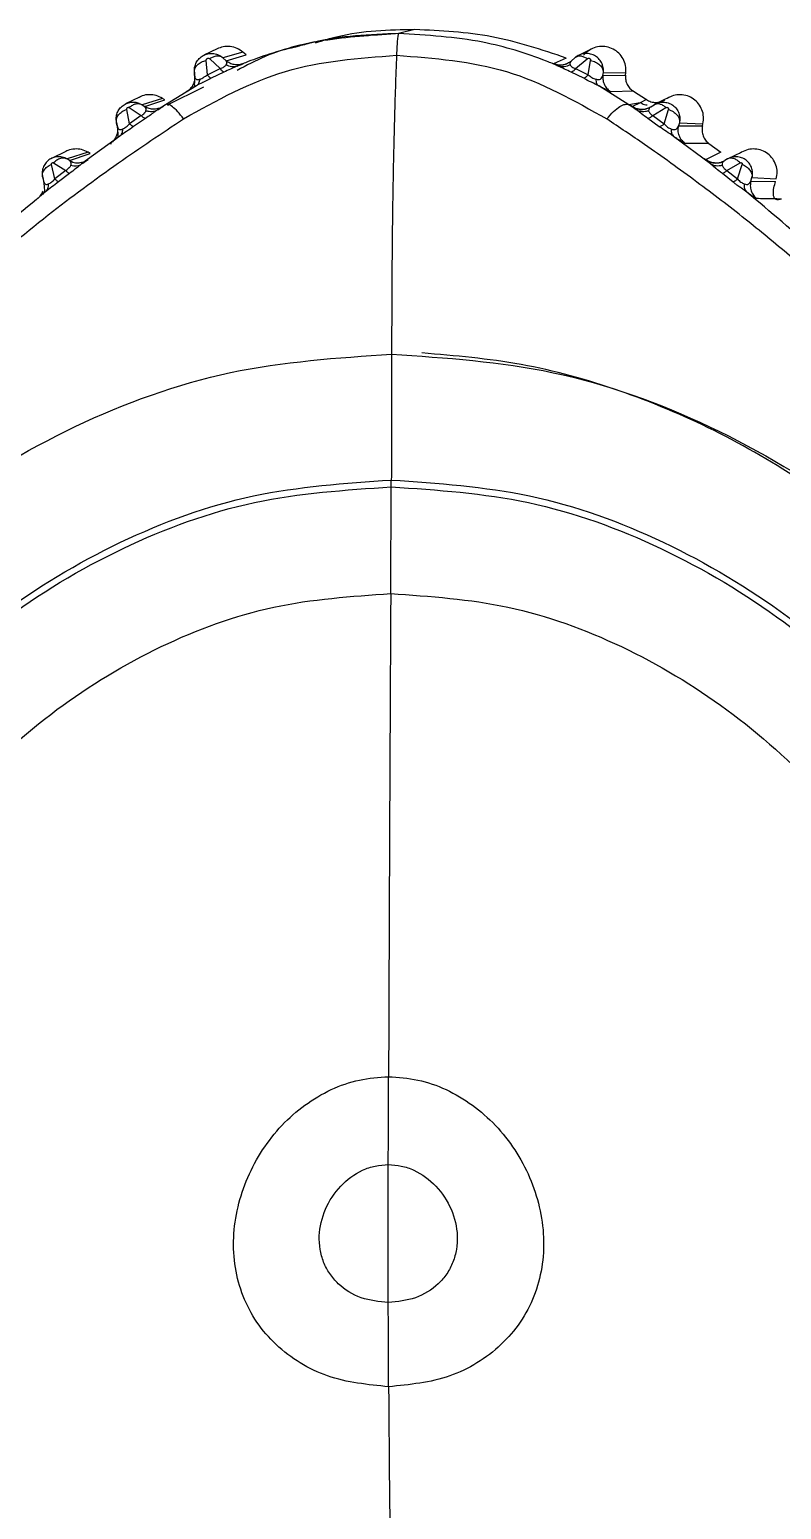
# Model space of a CAD drawing. Extents: x 527 to 611, y 788 to 934.
# Drawn here: x 605.984 to 606.857, y 869.499 to 871.219 of the extents above; entities that cross this region are included whole.
import ezdxf

# ---------------------------------------------------------------- set-up
doc = ezdxf.new("R2010")
doc.units = 0
doc.header["$MEASUREMENT"] = 0
doc.layers.add('1', color=4, linetype='Continuous')
doc.layers.add('GEOMETRY', color=3, linetype='Continuous', lineweight=25)

# ---------------------------------------------------------------- blocks, each defined once
blk = doc.blocks.new('2026_FLAIR')
at = {"layer": 'GEOMETRY'}
for p, q in [((79.3648, 67.8559), (79.3459, 67.8514)), ((79.135, 67.8336), (79.1198, 67.8261)), ((79.2487, 67.8418), (79.2303, 67.8373)), ((79.5703, 67.8336), (79.5549, 67.826)), ((79.1238, 67.8034), (79.1225, 67.82)), ((79.1265, 67.8221), (79.1388, 67.8107)), ((79.1652, 67.8296), (79.1418, 67.8232)), ((79.1418, 67.8232), (79.1455, 67.8198)), ((79.1455, 67.8198), (79.1688, 67.8265)), ((79.1688, 67.8265), (79.1652, 67.8296)), ((79.5407, 67.8229), (79.5265, 67.8164)), ((79.5265, 67.8164), (79.5275, 67.8156)), ((79.54, 67.8159), (79.546, 67.8188)), ((79.5508, 67.8232), (79.5468, 67.8198)), ((79.5515, 67.8106), (79.5651, 67.8221)), ((79.5643, 67.8296), (79.5607, 67.8264)), ((79.5662, 67.8034), (79.569, 67.82)), ((79.1087, 67.8064), (79.109, 67.8025)), ((79.109, 67.8026), (79.1087, 67.8059)), ((79.1238, 67.8034), (79.1388, 67.8107)), ((79.1428, 67.8064), (79.1281, 67.7993)), ((79.561, 67.7993), (79.5465, 67.8063)), ((79.5515, 67.8106), (79.5662, 67.8034)), ((79.5832, 67.8026), (79.5838, 67.8059)), ((79.5832, 67.8026), (79.6095, 67.8031)), ((79.5838, 67.8059), (79.6098, 67.8058)), ((79.6095, 67.8031), (79.6098, 67.8058)), ((79.111, 67.7906), (79.075, 67.7686)), ((79.1194, 67.7892), (79.077, 67.7681)), ((79.6135, 67.7686), (79.5785, 67.7904)), ((79.5927, 67.7835), (79.5911, 67.7841)), ((79.6188, 67.7842), (79.5927, 67.7835)), ((79.6188, 67.7842), (79.6338, 67.7746)), ((79.0448, 67.7775), (79.0287, 67.7696)), ((79.0331, 67.7653), (79.047, 67.7559)), ((79.0716, 67.776), (79.0479, 67.7686)), ((79.0479, 67.7686), (79.0512, 67.7664)), ((79.0512, 67.7664), (79.0639, 67.7707)), ((79.0639, 67.7707), (79.0744, 67.7743)), ((79.075, 67.7686), (79.0662, 67.7628)), ((79.0744, 67.7743), (79.0716, 67.776)), ((79.0779, 67.768), (79.0791, 67.7684)), ((79.6265, 67.771), (79.6135, 67.7686)), ((79.6217, 67.7629), (79.6135, 67.7686)), ((79.6265, 67.771), (79.6176, 67.7667)), ((79.6176, 67.7667), (79.6184, 67.7656)), ((79.6338, 67.7746), (79.6265, 67.771)), ((79.6479, 67.7707), (79.6391, 67.7663)), ((79.6391, 67.7663), (79.6427, 67.7686)), ((79.6412, 67.7559), (79.6564, 67.7653)), ((79.6605, 67.7774), (79.6443, 67.7695)), ((79.0182, 67.748), (79.019, 67.7439)), ((79.019, 67.744), (79.0183, 67.7476)), ((79.0334, 67.7465), (79.0301, 67.7632)), ((79.047, 67.7559), (79.0334, 67.7465)), ((79.0519, 67.7527), (79.0382, 67.7432)), ((79.6272, 67.7587), (79.6217, 67.7629)), ((79.6488, 67.7431), (79.6354, 67.7526)), ((79.6412, 67.7559), (79.6546, 67.7464)), ((79.6546, 67.7464), (79.6593, 67.7632)), ((79.6722, 67.7476), (79.6712, 67.744)), ((79.6722, 67.7476), (79.6995, 67.7466)), ((79.0221, 67.7321), (78.9778, 67.6998)), ((79.7083, 67.6999), (79.6654, 67.7318)), ((79.6712, 67.744), (79.6989, 67.7439)), ((79.6989, 67.7439), (79.6995, 67.7466)), ((78.9593, 67.7144), (78.9426, 67.7062)), ((78.9852, 67.7135), (78.9608, 67.7056)), ((78.9876, 67.7121), (78.9852, 67.7135)), ((79.0114, 67.7237), (79.0123, 67.7237)), ((79.6788, 67.7237), (79.6756, 67.7253)), ((79.7064, 67.7236), (79.6788, 67.7237)), ((79.7204, 67.7133), (79.7032, 67.7049)), ((79.7064, 67.7236), (79.7204, 67.7133)), ((79.7281, 67.7056), (79.7443, 67.7135)), ((79.7443, 67.7135), (79.742, 67.7121)), ((78.9467, 67.6825), (78.9428, 67.6993)), ((78.9451, 67.7011), (78.9594, 67.6922)), ((78.9638, 67.7037), (78.9608, 67.7056)), ((78.9638, 67.7037), (78.9876, 67.7121)), ((79.7032, 67.7049), (79.7041, 67.7036)), ((79.7041, 67.7036), (79.7083, 67.6999)), ((79.7146, 67.6946), (79.7083, 67.6999)), ((79.7281, 67.7056), (79.7248, 67.7036)), ((79.7272, 67.6922), (79.7427, 67.7011)), ((79.7397, 67.6824), (79.7451, 67.6992)), ((78.9324, 67.6843), (78.9334, 67.6798)), ((78.9325, 67.6839), (78.9334, 67.6799)), ((78.9594, 67.6922), (78.9467, 67.6825)), ((78.9636, 67.6886), (78.9509, 67.6789)), ((79.7345, 67.6788), (79.722, 67.6886)), ((79.7272, 67.6922), (79.7397, 67.6824)), ((79.7551, 67.6799), (79.7564, 67.6839)), ((79.7551, 67.6799), (79.7839, 67.6794)), ((79.7564, 67.6839), (79.7847, 67.6825)), ((79.7618, 67.6595), (79.7599, 67.6603)), ((79.7906, 67.6589), (79.7869, 67.659)), ((79.3368, 67.2004), (79.3375, 67.3245)), ((79.3375, 67.3245), (79.3375, 67.3324)), ((79.3338, 66.4552), (79.334, 66.5368)), ((79.334, 66.3765), (79.3338, 66.4552))]:
    blk.add_line(p, q, dxfattribs=at)
for points, knots in [([(79.3476, 67.8513), (79.3196, 67.8496), (79.2663, 67.8464), (79.2019, 67.8317), (79.1691, 67.8142), (79.1583, 67.8084)], [0, 0, 0, 0, 0.427101, 0.812416, 1, 1, 1, 1]), ([(79.3459, 67.8514), (79.3124, 67.8501), (79.2733, 67.8486), (79.2359, 67.8382), (79.2305, 67.8367)], [0, 0, 0, 0, 0.855446, 1, 1, 1, 1]), ([(79.3648, 67.8559), (79.3346, 67.8553), (79.2952, 67.8544), (79.2578, 67.8428), (79.2491, 67.8402)], [0, 0, 0, 0, 0.767836, 1, 1, 1, 1]), ([(79.3459, 67.8514), (79.3457, 67.851), (79.3453, 67.8503), (79.3446, 67.845), (79.344, 67.8371), (79.3437, 67.8298), (79.3435, 67.8261)], [0, 0, 0, 0, 0.25065, 0.504361, 0.755823, 1, 1, 1, 1]), ([(79.5315, 67.8136), (79.5269, 67.8155), (79.4988, 67.8271), (79.4378, 67.8459), (79.3789, 67.8494), (79.3459, 67.8514)], [0, 0, 0, 0, 0.078427, 0.485068, 1, 1, 1, 1]), ([(79.5407, 67.8229), (79.5121, 67.8325), (79.455, 67.8517), (79.3949, 67.8545), (79.3648, 67.8559)], [0, 0, 0, 0, 0.500134, 1, 1, 1, 1]), ([(79.1652, 67.8296), (79.163, 67.8312), (79.1585, 67.8345), (79.1504, 67.8366), (79.1423, 67.8365), (79.1374, 67.8345), (79.135, 67.8335)], [0, 0, 0, 0, 0.255504, 0.511009, 0.766513, 1, 1, 1, 1]), ([(79.2305, 67.8367), (79.2187, 67.8338), (79.1986, 67.8289), (79.1749, 67.8202), (79.1627, 67.8153), (79.1585, 67.8136)], [0, 0, 0, 0, 0.477902, 0.817462, 1, 1, 1, 1]), ([(79.0962, 67.7523), (79.1347, 67.7737), (79.2112, 67.8161), (79.2996, 67.8228), (79.3435, 67.8261)], [0, 0, 0, 0, 0.502771, 1, 1, 1, 1]), ([(79.1087, 67.8059), (79.1087, 67.8086), (79.1088, 67.8131), (79.1115, 67.819), (79.1152, 67.8234), (79.1201, 67.8266), (79.1257, 67.8283), (79.1315, 67.8283), (79.1372, 67.8267), (79.1403, 67.8244), (79.1418, 67.8232)], [0, 0, 0, 0, 0.166896, 0.279035, 0.399211, 0.518036, 0.638726, 0.759218, 0.879611, 1, 1, 1, 1]), ([(79.1087, 67.8059), (79.1087, 67.8074), (79.1087, 67.8105), (79.1117, 67.8148), (79.1164, 67.8184), (79.1205, 67.8195), (79.1225, 67.82)], [0, 0, 0, 0, 0.241629, 0.499998, 0.758369, 1, 1, 1, 1]), ([(79.1225, 67.82), (79.1225, 67.8203), (79.1225, 67.8207), (79.1227, 67.8214), (79.1232, 67.822), (79.1237, 67.8223), (79.1241, 67.8225), (79.1245, 67.8226), (79.1249, 67.8227), (79.1253, 67.8227), (79.1259, 67.8225), (79.1263, 67.8222), (79.1265, 67.8221)], [0, 0, 0, 0, 0.144988, 0.282396, 0.408827, 0.524229, 0.57945, 0.634159, 0.689453, 0.746382, 0.867343, 1, 1, 1, 1]), ([(79.1418, 67.8232), (79.1408, 67.8238), (79.1388, 67.8251), (79.1348, 67.8253), (79.1305, 67.8243), (79.1278, 67.8228), (79.1265, 67.8221)], [0, 0, 0, 0, 0.253258, 0.511382, 0.763459, 1, 1, 1, 1]), ([(79.1657, 67.8164), (79.164, 67.8158), (79.1606, 67.8148), (79.1551, 67.815), (79.1498, 67.8166), (79.1469, 67.8187), (79.1455, 67.8198)], [0, 0, 0, 0, 0.245213, 0.5, 0.754787, 1, 1, 1, 1]), ([(79.1457, 67.8148), (79.1461, 67.8157), (79.1471, 67.8176), (79.146, 67.8191), (79.1455, 67.8198)], [0, 0, 0, 0, 0.4715176, 1, 1, 1, 1]), ([(79.1585, 67.8136), (79.1604, 67.8143), (79.1644, 67.8159), (79.1653, 67.8162), (79.1657, 67.8164)], [0, 0, 0, 0, 0.4649529, 1, 1, 1, 1]), ([(79.3435, 67.8261), (79.3426, 67.8017), (79.3409, 67.7527), (79.3391, 67.6662), (79.338, 67.574), (79.3379, 67.5105), (79.3378, 67.4787)], [0, 0, 0, 0, 0.249996, 0.500004, 0.749994, 1, 1, 1, 1]), ([(79.3435, 67.8261), (79.3872, 67.8227), (79.4751, 67.8159), (79.5501, 67.7734), (79.5878, 67.7521)], [0, 0, 0, 0, 0.497256, 1, 1, 1, 1]), ([(79.5246, 67.817), (79.5264, 67.8162), (79.53, 67.8146), (79.5352, 67.8151), (79.5377, 67.8153)], [0, 0, 0, 0, 0.50927, 1, 1, 1, 1]), ([(79.5253, 67.8166), (79.5264, 67.8161), (79.5285, 67.8152), (79.5327, 67.8146), (79.5371, 67.8149), (79.54, 67.816), (79.5414, 67.8165)], [0, 0, 0, 0, 0.255231, 0.507445, 0.756072, 1, 1, 1, 1]), ([(79.5265, 67.8164), (79.5282, 67.8158), (79.5316, 67.8147), (79.5371, 67.815), (79.5424, 67.8166), (79.5453, 67.8187), (79.5468, 67.8198)], [0, 0, 0, 0, 0.245212, 0.499999, 0.754786, 1, 1, 1, 1]), ([(79.5275, 67.8156), (79.5275, 67.8156), (79.5278, 67.8153), (79.5297, 67.8145), (79.5315, 67.8136)], [0, 0, 0, 0, 0.052376, 1, 1, 1, 1]), ([(79.5468, 67.8198), (79.546, 67.819), (79.5444, 67.8177), (79.5449, 67.8158), (79.5451, 67.8149)], [0, 0, 0, 0, 0.527659, 1, 1, 1, 1]), ([(79.5838, 67.8059), (79.5839, 67.808), (79.584, 67.812), (79.5818, 67.8178), (79.5783, 67.8226), (79.5734, 67.8262), (79.5676, 67.8282), (79.5615, 67.8283), (79.5556, 67.8267), (79.5524, 67.8244), (79.5508, 67.8232)], [0, 0, 0, 0, 0.127875, 0.254687, 0.378056, 0.498035, 0.626437, 0.752825, 0.877308, 1, 1, 1, 1]), ([(79.5651, 67.8221), (79.5638, 67.8228), (79.5612, 67.8243), (79.5572, 67.8253), (79.5535, 67.825), (79.5517, 67.8238), (79.5508, 67.8232)], [0, 0, 0, 0, 0.236544, 0.488622, 0.746745, 1, 1, 1, 1]), ([(79.5651, 67.8221), (79.5653, 67.8222), (79.5657, 67.8225), (79.5663, 67.8226), (79.5668, 67.8227), (79.5672, 67.8226), (79.5675, 67.8225), (79.568, 67.8223), (79.5685, 67.8219), (79.5689, 67.8214), (79.5691, 67.8207), (79.569, 67.8203), (79.569, 67.82)], [0, 0, 0, 0, 0.132673, 0.253631, 0.310559, 0.365854, 0.420561, 0.475786, 0.591188, 0.717618, 0.855031, 1, 1, 1, 1]), ([(79.569, 67.82), (79.571, 67.8195), (79.5751, 67.8183), (79.5801, 67.8148), (79.5834, 67.8105), (79.5837, 67.8074), (79.5838, 67.8059)], [0, 0, 0, 0, 0.24163, 0.5, 0.75837, 1, 1, 1, 1]), ([(79.109, 67.8026), (79.109, 67.8008), (79.1091, 67.797), (79.1073, 67.7916), (79.1041, 67.7868), (79.101, 67.7846), (79.0995, 67.7835)], [0, 0, 0, 0, 0.244829, 0.5, 0.755171, 1, 1, 1, 1]), ([(79.109, 67.8022), (79.1088, 67.7983), (79.1086, 67.7928), (79.1087, 67.791), (79.1087, 67.7904)], [0, 0, 0, 0, 0.699835, 1, 1, 1, 1]), ([(79.109, 67.8026), (79.1092, 67.8011), (79.1095, 67.7989), (79.1118, 67.7978), (79.1136, 67.7979), (79.1148, 67.7982), (79.1153, 67.7984)], [0, 0, 0, 0, 0.550242, 0.790407, 0.899376, 1, 1, 1, 1]), ([(79.1281, 67.7993), (79.1259, 67.7982), (79.1228, 67.7966), (79.1192, 67.7948), (79.1174, 67.794), (79.115, 67.7927), (79.1128, 67.7916), (79.111, 67.7906)], [0, 0, 0, 0, 0.365188, 0.518891, 0.578296, 0.663382, 1, 1, 1, 1]), ([(79.111, 67.7906), (79.1121, 67.7915), (79.1144, 67.7932), (79.115, 67.7967), (79.1153, 67.7984)], [0, 0, 0, 0, 0.500002, 1, 1, 1, 1]), ([(79.1153, 67.7984), (79.116, 67.7987), (79.1172, 67.7991), (79.119, 67.8001), (79.1204, 67.801), (79.122, 67.8019), (79.1231, 67.8028), (79.1238, 67.8034)], [0, 0, 0, 0, 0.249668, 0.489212, 0.570056, 0.735204, 1, 1, 1, 1]), ([(79.1281, 67.7993), (79.1276, 67.7995), (79.1265, 67.7999), (79.1247, 67.8022), (79.1238, 67.8034)], [0, 0, 0, 0, 0.4999634, 1, 1, 1, 1]), ([(79.1388, 67.8107), (79.1396, 67.811), (79.1412, 67.8115), (79.1432, 67.8126), (79.1447, 67.8138), (79.1453, 67.8145), (79.1457, 67.8148)], [0, 0, 0, 0, 0.238232, 0.475752, 0.728082, 1, 1, 1, 1]), ([(79.1428, 67.8064), (79.1423, 67.8066), (79.1413, 67.8071), (79.1396, 67.8095), (79.1388, 67.8107)], [0, 0, 0, 0, 0.5027443, 1, 1, 1, 1]), ([(79.1585, 67.8136), (79.156, 67.8125), (79.1515, 67.8104), (79.1456, 67.8077), (79.1428, 67.8064)], [0, 0, 0, 0, 0.532766, 1, 1, 1, 1]), ([(79.1585, 67.8136), (79.1575, 67.8132), (79.1554, 67.8125), (79.1521, 67.8125), (79.1488, 67.8132), (79.1467, 67.8143), (79.1457, 67.8148)], [0, 0, 0, 0, 0.25295, 0.507443, 0.758099, 1, 1, 1, 1]), ([(79.5451, 67.8149), (79.544, 67.8144), (79.5418, 67.8133), (79.5383, 67.8126), (79.5348, 67.8126), (79.5326, 67.8133), (79.5315, 67.8136)], [0, 0, 0, 0, 0.2419223, 0.492613, 0.7471141, 1, 1, 1, 1]), ([(79.5465, 67.8063), (79.5438, 67.8077), (79.5379, 67.8105), (79.5337, 67.8125), (79.5315, 67.8136)], [0, 0, 0, 0, 0.465571, 1, 1, 1, 1]), ([(79.5451, 67.8149), (79.5454, 67.8145), (79.5459, 67.8138), (79.5472, 67.8126), (79.5491, 67.8115), (79.5507, 67.8109), (79.5515, 67.8106)], [0, 0, 0, 0, 0.272861, 0.525645, 0.762722, 1, 1, 1, 1]), ([(79.5515, 67.8106), (79.5505, 67.8094), (79.5485, 67.807), (79.5472, 67.8066), (79.5465, 67.8063)], [0, 0, 0, 0, 0.497129, 1, 1, 1, 1]), ([(79.5662, 67.8034), (79.5651, 67.8022), (79.563, 67.7999), (79.5617, 67.7995), (79.561, 67.7993)], [0, 0, 0, 0, 0.50004, 1, 1, 1, 1]), ([(79.5785, 67.7904), (79.5757, 67.7918), (79.5701, 67.7947), (79.564, 67.7977), (79.561, 67.7993)], [0, 0, 0, 0, 0.489952, 1, 1, 1, 1]), ([(79.5662, 67.8034), (79.5669, 67.8028), (79.5682, 67.8017), (79.5705, 67.8002), (79.5729, 67.799), (79.5743, 67.7986), (79.575, 67.7983)], [0, 0, 0, 0, 0.265284, 0.509896, 0.749421, 1, 1, 1, 1]), ([(79.575, 67.7983), (79.5756, 67.7982), (79.5768, 67.7979), (79.5787, 67.7978), (79.5817, 67.7987), (79.5826, 67.8009), (79.5832, 67.8026)], [0, 0, 0, 0, 0.100074, 0.208181, 0.406668, 1, 1, 1, 1]), ([(79.5832, 67.8026), (79.5832, 67.8007), (79.5831, 67.797), (79.585, 67.7915), (79.5882, 67.7868), (79.5912, 67.7846), (79.5927, 67.7835)], [0, 0, 0, 0, 0.24483, 0.500002, 0.755173, 1, 1, 1, 1]), ([(79.6095, 67.8031), (79.6095, 67.8012), (79.6093, 67.7974), (79.6114, 67.7921), (79.6144, 67.7874), (79.6173, 67.7853), (79.6188, 67.7842)], [0, 0, 0, 0, 0.253838, 0.511379, 0.759816, 1, 1, 1, 1]), ([(79.111, 67.7906), (79.1094, 67.7897), (79.1058, 67.7876), (79.1025, 67.7856), (79.0998, 67.7839), (79.0996, 67.7837), (79.0995, 67.7835)], [0, 0, 0, 0, 0.196927, 0.428845, 0.640915, 1, 1, 1, 1]), ([(79.1087, 67.7904), (79.1087, 67.7903), (79.1087, 67.7896), (79.1094, 67.7898), (79.1107, 67.7905), (79.1113, 67.7908)], [0, 0, 0, 0, 0.147545, 0.564519, 1, 1, 1, 1]), ([(79.575, 67.7983), (79.5752, 67.7966), (79.5756, 67.793), (79.5776, 67.7913), (79.5785, 67.7904)], [0, 0, 0, 0, 0.5, 1, 1, 1, 1]), ([(79.5911, 67.7841), (79.5901, 67.7845), (79.5884, 67.7853), (79.5843, 67.7874), (79.5805, 67.7894), (79.5785, 67.7904)], [0, 0, 0, 0, 0.382168, 0.689401, 1, 1, 1, 1]), ([(79.0183, 67.7476), (79.018, 67.7502), (79.0175, 67.7545), (79.0195, 67.7605), (79.0225, 67.7651), (79.0269, 67.7688), (79.0322, 67.7712), (79.0378, 67.7719), (79.0432, 67.7711), (79.0463, 67.7694), (79.0479, 67.7686)], [0, 0, 0, 0, 0.166512, 0.279986, 0.401109, 0.523295, 0.648233, 0.769287, 0.886519, 1, 1, 1, 1]), ([(79.0301, 67.7632), (79.0301, 67.7634), (79.03, 67.7638), (79.0302, 67.7643), (79.0305, 67.7648), (79.0308, 67.7652), (79.0312, 67.7654), (79.0315, 67.7655), (79.0317, 67.7656), (79.0321, 67.7656), (79.0326, 67.7656), (79.0329, 67.7654), (79.0331, 67.7653)], [0, 0, 0, 0, 0.146361, 0.284808, 0.41183, 0.527282, 0.582294, 0.636648, 0.691473, 0.747865, 0.867827, 1, 1, 1, 1]), ([(79.0479, 67.7686), (79.0468, 67.769), (79.0447, 67.7699), (79.0407, 67.7696), (79.0367, 67.7681), (79.0343, 67.7662), (79.0331, 67.7653)], [0, 0, 0, 0, 0.253348, 0.511302, 0.763261, 1, 1, 1, 1]), ([(79.0716, 67.776), (79.0692, 67.7773), (79.0644, 67.7798), (79.0562, 67.7806), (79.0495, 67.7797), (79.046, 67.7778), (79.045, 67.7772)], [0, 0, 0, 0, 0.2896347, 0.5792693, 0.868904, 1, 1, 1, 1]), ([(79.0525, 67.7615), (79.0527, 67.7624), (79.0532, 67.7645), (79.0518, 67.7657), (79.0512, 67.7664)], [0, 0, 0, 0, 0.475408, 1, 1, 1, 1]), ([(79.0652, 67.7639), (79.0641, 67.7636), (79.0611, 67.763), (79.0562, 67.7638), (79.0528, 67.7655), (79.0512, 67.7664)], [0, 0, 0, 0, 0.222564, 0.619514, 1, 1, 1, 1]), ([(79.0726, 67.7667), (79.071, 67.7657), (79.0687, 67.7643), (79.066, 67.764), (79.0652, 67.7639)], [0, 0, 0, 0, 0.685717, 1, 1, 1, 1]), ([(79.0662, 67.7628), (79.0679, 67.7638), (79.0715, 67.7662), (79.0722, 67.7665), (79.0726, 67.7667)], [0, 0, 0, 0, 0.474463, 1, 1, 1, 1]), ([(79.0962, 67.7523), (79.0939, 67.7552), (79.0892, 67.7611), (79.083, 67.7668), (79.078, 67.7697), (79.076, 67.769), (79.075, 67.7686)], [0, 0, 0, 0, 0.246206, 0.5, 0.753794, 1, 1, 1, 1]), ([(79.5878, 67.7521), (79.5905, 67.7551), (79.5958, 67.7612), (79.6031, 67.7668), (79.6093, 67.7697), (79.6121, 67.769), (79.6135, 67.7686)], [0, 0, 0, 0, 0.25273, 0.508761, 0.760212, 1, 1, 1, 1]), ([(79.6158, 67.7677), (79.6175, 67.7664), (79.6208, 67.764), (79.6267, 67.7636), (79.6295, 67.7633)], [0, 0, 0, 0, 0.513782, 1, 1, 1, 1]), ([(79.6159, 67.7676), (79.6172, 67.7666), (79.6197, 67.7647), (79.625, 67.7632), (79.6308, 67.763), (79.6346, 67.7643), (79.6364, 67.7649)], [0, 0, 0, 0, 0.2522238, 0.5055263, 0.7561883, 1, 1, 1, 1]), ([(79.6176, 67.7667), (79.6192, 67.7658), (79.6225, 67.7639), (79.6283, 67.7631), (79.6341, 67.7637), (79.6374, 67.7655), (79.6391, 67.7663)], [0, 0, 0, 0, 0.244702, 0.499995, 0.755291, 1, 1, 1, 1]), ([(79.6184, 67.7656), (79.6184, 67.7656), (79.6186, 67.7653), (79.6202, 67.7641), (79.6217, 67.7629)], [0, 0, 0, 0, 0.031101, 1, 1, 1, 1]), ([(79.6347, 67.7681), (79.6336, 67.7682), (79.6306, 67.7685), (79.6281, 67.7701), (79.6265, 67.771)], [0, 0, 0, 0, 0.3718877, 1, 1, 1, 1]), ([(79.6338, 67.7746), (79.6355, 67.7736), (79.6389, 67.7718), (79.6447, 67.7711), (79.6503, 67.7717), (79.6536, 67.7734), (79.6552, 67.7743)], [0, 0, 0, 0, 0.254418, 0.510944, 0.758803, 1, 1, 1, 1]), ([(79.6391, 67.7663), (79.6382, 67.7657), (79.6364, 67.7645), (79.6364, 67.7625), (79.6363, 67.7615)], [0, 0, 0, 0, 0.523827, 1, 1, 1, 1]), ([(79.6427, 67.7686), (79.6443, 67.7694), (79.6476, 67.7711), (79.6533, 67.7719), (79.6592, 67.7709), (79.6647, 67.7682), (79.669, 67.764), (79.6718, 67.7588), (79.673, 67.7531), (79.6725, 67.7494), (79.6722, 67.7476)], [0, 0, 0, 0, 0.117746, 0.240559, 0.36852, 0.501697, 0.630803, 0.756969, 0.88024, 1, 1, 1, 1]), ([(79.6564, 67.7653), (79.6553, 67.7662), (79.6529, 67.7681), (79.6492, 67.7695), (79.6456, 67.7699), (79.6436, 67.769), (79.6427, 67.7686)], [0, 0, 0, 0, 0.236741, 0.488701, 0.746654, 1, 1, 1, 1]), ([(79.6564, 67.7653), (79.6566, 67.7654), (79.6569, 67.7655), (79.6574, 67.7656), (79.6578, 67.7656), (79.6581, 67.7655), (79.6584, 67.7654), (79.6587, 67.7652), (79.6591, 67.7648), (79.6593, 67.7643), (79.6594, 67.7637), (79.6594, 67.7634), (79.6593, 67.7632)], [0, 0, 0, 0, 0.13219, 0.252148, 0.308539, 0.363365, 0.417718, 0.472733, 0.588185, 0.715206, 0.853659, 1, 1, 1, 1]), ([(78.0975, 66.0202), (78.1002, 66.0623), (78.106, 66.1522), (78.1273, 66.2973), (78.1595, 66.445), (78.2038, 66.5917), (78.2567, 66.7316), (78.3189, 66.8708), (78.3975, 67.0201), (78.4967, 67.1742), (78.6178, 67.3329), (78.7373, 67.4634), (78.8462, 67.5648), (78.9353, 67.6388), (79.0176, 67.6999), (79.0708, 67.7354), (79.0962, 67.7523)], [0, 0, 0, 0, 0.0618389, 0.131845, 0.211627, 0.279904, 0.3529711, 0.4274329, 0.4999257, 0.5964014, 0.6918895, 0.7884778, 0.8520734, 0.9066684, 0.9556063, 1, 1, 1, 1]), ([(79.0183, 67.7476), (79.0181, 67.7491), (79.0178, 67.7521), (79.0202, 67.7568), (79.0244, 67.7608), (79.0282, 67.7624), (79.0301, 67.7632)], [0, 0, 0, 0, 0.241786, 0.499998, 0.758211, 1, 1, 1, 1]), ([(79.047, 67.7559), (79.0477, 67.7564), (79.0491, 67.7572), (79.0502, 67.7583), (79.0507, 67.7588), (79.0512, 67.7593), (79.0519, 67.7603), (79.0523, 67.761), (79.0525, 67.7615)], [0, 0, 0, 0, 0.230071, 0.465781, 0.473254, 0.536381, 0.722499, 1, 1, 1, 1]), ([(79.0519, 67.7527), (79.0513, 67.7528), (79.0502, 67.753), (79.048, 67.755), (79.047, 67.7559)], [0, 0, 0, 0, 0.503787, 1, 1, 1, 1]), ([(79.0662, 67.7628), (79.0653, 67.7622), (79.064, 67.7613), (79.0624, 67.7601), (79.0612, 67.7592), (79.06, 67.7584), (79.0589, 67.7576), (79.0583, 67.7571), (79.0581, 67.757), (79.056, 67.7555), (79.0539, 67.7541), (79.0519, 67.7527)], [0, 0, 0, 0, 0.231824, 0.347975, 0.412634, 0.510386, 0.592483, 0.62052, 0.629028, 0.633847, 1, 1, 1, 1]), ([(79.0662, 67.7628), (79.0652, 67.7622), (79.0632, 67.761), (79.0597, 67.7603), (79.0561, 67.7604), (79.0537, 67.7611), (79.0525, 67.7615)], [0, 0, 0, 0, 0.253309, 0.508277, 0.758963, 1, 1, 1, 1]), ([(80.5872, 66.0202), (80.5862, 66.0359), (80.5838, 66.0732), (80.5777, 66.1358), (80.5682, 66.2134), (80.5555, 66.2924), (80.5395, 66.3725), (80.5215, 66.4501), (80.4974, 66.5355), (80.4681, 66.6239), (80.4337, 66.7146), (80.3949, 66.8055), (80.3489, 66.9014), (80.314, 66.966), (80.2945, 66.9997), (80.2945, 66.9997), (80.2945, 66.9997), (80.2945, 66.9997), (80.2945, 66.9997), (80.2945, 66.9997), (80.2945, 66.9997), (80.2945, 66.9998), (80.2944, 67), (80.2942, 67.0003), (80.2936, 67.0013), (80.2916, 67.0046), (80.2846, 67.0166), (80.2696, 67.042), (80.2436, 67.084), (80.2153, 67.1272), (80.1889, 67.1655), (80.1691, 67.1933), (80.1509, 67.218), (80.1346, 67.2397), (80.1085, 67.2734), (80.073, 67.3173), (80.027, 67.3707), (79.9807, 67.4216), (79.9313, 67.4726), (79.8711, 67.531), (79.8098, 67.5857), (79.7476, 67.6369), (79.6913, 67.68), (79.6375, 67.7187), (79.6024, 67.7423), (79.5878, 67.7521)], [0, 0, 0, 0, 0.023144, 0.05484, 0.091564, 0.136206, 0.170367, 0.209427, 0.251228, 0.298444, 0.343948, 0.391377, 0.441313, 0.497426, 0.497427, 0.497428, 0.497429, 0.497432, 0.497437, 0.497446, 0.497463, 0.497497, 0.497564, 0.497711, 0.498058, 0.499248, 0.503302, 0.518104, 0.541837, 0.574517, 0.592617, 0.609041, 0.623786, 0.63685, 0.648231, 0.685287, 0.718359, 0.749985, 0.784568, 0.820855, 0.870939, 0.90326, 0.937451, 0.973984, 1, 1, 1, 1]), ([(79.6363, 67.7615), (79.6351, 67.7612), (79.6326, 67.7604), (79.6287, 67.7604), (79.625, 67.7611), (79.6228, 67.7623), (79.6217, 67.7629)], [0, 0, 0, 0, 0.241064, 0.491801, 0.746781, 1, 1, 1, 1]), ([(79.6354, 67.7526), (79.6327, 67.7545), (79.6297, 67.7568), (79.6275, 67.7584), (79.6272, 67.7587)], [0, 0, 0, 0, 0.861108, 1, 1, 1, 1]), ([(79.6412, 67.7559), (79.64, 67.7549), (79.6376, 67.753), (79.6361, 67.7527), (79.6354, 67.7526)], [0, 0, 0, 0, 0.496032, 1, 1, 1, 1]), ([(79.6363, 67.7615), (79.6365, 67.7611), (79.6367, 67.7603), (79.6377, 67.7588), (79.6389, 67.7575), (79.6402, 67.7565), (79.641, 67.7561), (79.6412, 67.7559)], [0, 0, 0, 0, 0.278809, 0.535506, 0.770802, 0.91136, 1, 1, 1, 1]), ([(79.6593, 67.7632), (79.6612, 67.7624), (79.6651, 67.7608), (79.6696, 67.7568), (79.6723, 67.7521), (79.6722, 67.749), (79.6722, 67.7476)], [0, 0, 0, 0, 0.241788, 0.5, 0.758212, 1, 1, 1, 1]), ([(79.0221, 67.7321), (79.0206, 67.731), (79.018, 67.7291), (79.0147, 67.7267), (79.0126, 67.7252), (79.01, 67.7232), (79.0108, 67.7235), (79.0114, 67.7237)], [0, 0, 0, 0, 0.170286, 0.3065636, 0.4256614, 0.5211379, 1, 1, 1, 1]), ([(79.019, 67.744), (79.0193, 67.7422), (79.0198, 67.7384), (79.0185, 67.7326), (79.0157, 67.7275), (79.0128, 67.725), (79.0114, 67.7237)], [0, 0, 0, 0, 0.244606, 0.5, 0.755394, 1, 1, 1, 1]), ([(79.019, 67.744), (79.0194, 67.7425), (79.0199, 67.7404), (79.0223, 67.7396), (79.024, 67.7398), (79.0251, 67.7402), (79.0256, 67.7405)], [0, 0, 0, 0, 0.552703, 0.791975, 0.900446, 1, 1, 1, 1]), ([(79.0191, 67.7437), (79.0193, 67.7398), (79.0198, 67.7343), (79.02, 67.7324), (79.02, 67.7319)], [0, 0, 0, 0, 0.699193, 1, 1, 1, 1]), ([(79.02, 67.7319), (79.02, 67.7317), (79.0201, 67.731), (79.0205, 67.7312), (79.0208, 67.7314)], [0, 0, 0, 0, 0.2578826, 1, 1, 1, 1]), ([(79.0382, 67.7432), (79.0354, 67.7413), (79.0298, 67.7374), (79.0247, 67.7339), (79.0221, 67.7321)], [0, 0, 0, 0, 0.491811, 1, 1, 1, 1]), ([(79.0221, 67.7321), (79.0231, 67.7331), (79.0252, 67.7351), (79.0255, 67.7387), (79.0256, 67.7405)], [0, 0, 0, 0, 0.499992, 1, 1, 1, 1]), ([(79.0256, 67.7405), (79.0262, 67.7408), (79.0274, 67.7414), (79.0295, 67.7427), (79.0316, 67.7445), (79.0328, 67.7458), (79.0334, 67.7465)], [0, 0, 0, 0, 0.250232, 0.488546, 0.732809, 1, 1, 1, 1]), ([(79.0382, 67.7432), (79.0376, 67.7433), (79.0365, 67.7435), (79.0344, 67.7455), (79.0333, 67.7465)], [0, 0, 0, 0, 0.500084, 1, 1, 1, 1]), ([(79.6546, 67.7464), (79.6534, 67.7454), (79.651, 67.7435), (79.6495, 67.7432), (79.6488, 67.7431)], [0, 0, 0, 0, 0.499951, 1, 1, 1, 1]), ([(79.6654, 67.7318), (79.6626, 67.7337), (79.6572, 67.7373), (79.6516, 67.7412), (79.6488, 67.7431)], [0, 0, 0, 0, 0.510609, 1, 1, 1, 1]), ([(79.6546, 67.7464), (79.6552, 67.7457), (79.6563, 67.7444), (79.6584, 67.7426), (79.6607, 67.7412), (79.6619, 67.7407), (79.6626, 67.7404)], [0, 0, 0, 0, 0.266489, 0.509713, 0.748097, 1, 1, 1, 1]), ([(79.6626, 67.7404), (79.6632, 67.7402), (79.6644, 67.7397), (79.6664, 67.7396), (79.6693, 67.7405), (79.6704, 67.7426), (79.6712, 67.744)], [0, 0, 0, 0, 0.102393, 0.213712, 0.4583, 1, 1, 1, 1]), ([(79.6626, 67.7404), (79.6626, 67.7385), (79.6627, 67.7349), (79.6645, 67.7329), (79.6654, 67.7318)], [0, 0, 0, 0, 0.500001, 1, 1, 1, 1]), ([(79.6756, 67.7253), (79.6753, 67.7255), (79.6745, 67.7258), (79.6706, 67.7283), (79.667, 67.7308), (79.6654, 67.7318)], [0, 0, 0, 0, 0.278519, 0.678698, 1, 1, 1, 1]), ([(79.6788, 67.7237), (79.6773, 67.7249), (79.6744, 67.7274), (79.6717, 67.7326), (79.6703, 67.7383), (79.6709, 67.7421), (79.6712, 67.744)], [0, 0, 0, 0, 0.244606, 0.5, 0.755394, 1, 1, 1, 1]), ([(79.6989, 67.7439), (79.6986, 67.742), (79.698, 67.7381), (79.6995, 67.7324), (79.7022, 67.7273), (79.705, 67.7248), (79.7064, 67.7236)], [0, 0, 0, 0, 0.253674, 0.509842, 0.758372, 1, 1, 1, 1]), ([(78.9852, 67.7135), (78.9828, 67.7147), (78.9779, 67.717), (78.9697, 67.7174), (78.9633, 67.7165), (78.9602, 67.7146), (78.9595, 67.7142)], [0, 0, 0, 0, 0.300349, 0.600699, 0.901048, 1, 1, 1, 1]), ([(78.9608, 67.7056), (78.959, 67.7064), (78.9554, 67.7081), (78.9495, 67.7084), (78.9442, 67.7072), (78.9397, 67.7047), (78.9361, 67.7013), (78.9332, 67.6967), (78.9314, 67.6906), (78.9321, 67.6862), (78.9325, 67.6839)], [0, 0, 0, 0, 0.1334046, 0.2601045, 0.38013, 0.4935244, 0.5920953, 0.7093961, 0.8453876, 1, 1, 1, 1]), ([(78.9325, 67.6839), (78.9323, 67.6853), (78.9318, 67.6881), (78.9338, 67.6926), (78.9375, 67.6966), (78.941, 67.6984), (78.9428, 67.6993)], [0, 0, 0, 0, 0.242505, 0.499998, 0.757493, 1, 1, 1, 1]), ([(78.9428, 67.6993), (78.9427, 67.6994), (78.9427, 67.6997), (78.9428, 67.7002), (78.943, 67.7006), (78.9433, 67.7009), (78.9436, 67.7011), (78.9439, 67.7013), (78.9443, 67.7013), (78.9448, 67.7013), (78.945, 67.7012), (78.9451, 67.7011)], [0, 0, 0, 0, 0.1443523, 0.2793875, 0.4027108, 0.5158383, 0.5707046, 0.6256786, 0.7395199, 0.8638695, 1, 1, 1, 1]), ([(78.9608, 67.7056), (78.9596, 67.706), (78.9573, 67.7069), (78.9531, 67.7063), (78.9489, 67.7044), (78.9464, 67.7022), (78.9451, 67.7011)], [0, 0, 0, 0, 0.249417, 0.506903, 0.760701, 1, 1, 1, 1]), ([(78.9593, 67.6922), (78.9601, 67.6927), (78.9615, 67.6936), (78.9626, 67.6947), (78.9632, 67.6953), (78.9637, 67.6958), (78.9645, 67.6969), (78.9649, 67.6976), (78.9652, 67.6981)], [0, 0, 0, 0, 0.234932, 0.470474, 0.479101, 0.543376, 0.724936, 1, 1, 1, 1]), ([(78.9778, 67.6998), (78.9757, 67.6981), (78.9714, 67.6947), (78.9661, 67.6906), (78.9636, 67.6886)], [0, 0, 0, 0, 0.514037, 1, 1, 1, 1]), ([(78.9652, 67.6981), (78.9654, 67.6987), (78.9659, 67.6999), (78.9656, 67.7019), (78.9646, 67.703), (78.9638, 67.7037)], [0, 0, 0, 0, 0.226925, 0.472576, 1, 1, 1, 1]), ([(78.9638, 67.7037), (78.9655, 67.7029), (78.969, 67.7013), (78.9739, 67.7007), (78.9767, 67.7014), (78.9777, 67.7017)], [0, 0, 0, 0, 0.389244, 0.79566, 1, 1, 1, 1]), ([(78.9778, 67.6998), (78.977, 67.6992), (78.9752, 67.698), (78.972, 67.6972), (78.9686, 67.6972), (78.9663, 67.6978), (78.9652, 67.6981)], [0, 0, 0, 0, 0.253984, 0.508959, 0.759308, 1, 1, 1, 1]), ([(78.9777, 67.7017), (78.9787, 67.7018), (78.9815, 67.7023), (78.9839, 67.7039), (78.9854, 67.7049)], [0, 0, 0, 0, 0.341738, 1, 1, 1, 1]), ([(78.9778, 67.6998), (78.9799, 67.7012), (78.9841, 67.7042), (78.985, 67.7047), (78.9854, 67.7049)], [0, 0, 0, 0, 0.47667, 1, 1, 1, 1]), ([(79.7014, 67.706), (79.703, 67.7047), (79.7062, 67.7021), (79.7122, 67.7014), (79.7151, 67.701)], [0, 0, 0, 0, 0.514029, 1, 1, 1, 1]), ([(79.7019, 67.7055), (79.7031, 67.7045), (79.7056, 67.7025), (79.711, 67.7009), (79.7169, 67.7007), (79.7207, 67.7019), (79.7226, 67.7025)], [0, 0, 0, 0, 0.254524, 0.5082283, 0.7579652, 1, 1, 1, 1]), ([(79.7032, 67.7049), (79.7048, 67.7039), (79.708, 67.7019), (79.7138, 67.7008), (79.7197, 67.7012), (79.7231, 67.7028), (79.7248, 67.7036)], [0, 0, 0, 0, 0.244604, 0.5, 0.755396, 1, 1, 1, 1]), ([(79.7219, 67.6982), (79.7207, 67.6979), (79.7183, 67.6973), (79.7147, 67.6973), (79.7112, 67.6981), (79.7092, 67.6993), (79.7083, 67.6999)], [0, 0, 0, 0, 0.240718, 0.491115, 0.7461, 1, 1, 1, 1]), ([(79.7248, 67.7036), (79.7238, 67.703), (79.7217, 67.7017), (79.7218, 67.6993), (79.7219, 67.6982)], [0, 0, 0, 0, 0.5274423, 1, 1, 1, 1]), ([(79.7219, 67.6982), (79.7221, 67.6977), (79.7224, 67.6968), (79.7234, 67.6952), (79.725, 67.6936), (79.7264, 67.6926), (79.7272, 67.6922)], [0, 0, 0, 0, 0.275786, 0.530239, 0.765789, 1, 1, 1, 1]), ([(79.7564, 67.6839), (79.7567, 67.6855), (79.7574, 67.6889), (79.7566, 67.6943), (79.7542, 67.6997), (79.75, 67.7043), (79.7445, 67.7073), (79.7387, 67.7084), (79.733, 67.7079), (79.7297, 67.7063), (79.7281, 67.7056)], [0, 0, 0, 0, 0.110913, 0.227807, 0.35566, 0.494485, 0.631575, 0.7615, 0.884293, 1, 1, 1, 1]), ([(79.7427, 67.7011), (79.7415, 67.7021), (79.7391, 67.7044), (79.7352, 67.7062), (79.7313, 67.7068), (79.7292, 67.706), (79.7281, 67.7056)], [0, 0, 0, 0, 0.2393, 0.493099, 0.750585, 1, 1, 1, 1]), ([(79.7427, 67.7011), (79.7429, 67.7011), (79.7431, 67.7013), (79.7436, 67.7013), (79.7441, 67.7012), (79.7444, 67.7011), (79.7446, 67.7009), (79.7449, 67.7006), (79.7451, 67.7002), (79.7452, 67.6997), (79.7451, 67.6994), (79.7451, 67.6992)], [0, 0, 0, 0, 0.136149, 0.260496, 0.374339, 0.429311, 0.484179, 0.597306, 0.720627, 0.855667, 1, 1, 1, 1]), ([(79.7451, 67.6992), (79.7468, 67.6984), (79.7504, 67.6966), (79.7544, 67.6925), (79.7567, 67.6881), (79.7565, 67.6852), (79.7564, 67.6839)], [0, 0, 0, 0, 0.2425062, 0.5, 0.7574938, 1, 1, 1, 1]), ([(78.9334, 67.6799), (78.9339, 67.6786), (78.9345, 67.6767), (78.9367, 67.6757), (78.9385, 67.6764), (78.9394, 67.6767)], [0, 0, 0, 0, 0.545639, 0.787383, 1, 1, 1, 1]), ([(78.9335, 67.6796), (78.9339, 67.6758), (78.9345, 67.6707), (78.9345, 67.6686), (78.9345, 67.6681)], [0, 0, 0, 0, 0.73968, 1, 1, 1, 1]), ([(78.9509, 67.6789), (78.9483, 67.6769), (78.9429, 67.6728), (78.9381, 67.6692), (78.9357, 67.6673)], [0, 0, 0, 0, 0.482562, 1, 1, 1, 1]), ([(78.9394, 67.6767), (78.9399, 67.677), (78.941, 67.6775), (78.943, 67.6789), (78.945, 67.6806), (78.9461, 67.6818), (78.9467, 67.6825)], [0, 0, 0, 0, 0.257339, 0.499758, 0.740462, 1, 1, 1, 1]), ([(78.9509, 67.6789), (78.9505, 67.6791), (78.9496, 67.6795), (78.9477, 67.6815), (78.9467, 67.6825)], [0, 0, 0, 0, 0.500028, 1, 1, 1, 1]), ([(78.9636, 67.6886), (78.9632, 67.6888), (78.9623, 67.6892), (78.9603, 67.6912), (78.9593, 67.6922)], [0, 0, 0, 0, 0.503531, 1, 1, 1, 1]), ([(79.722, 67.6886), (79.7193, 67.6907), (79.7167, 67.6928), (79.7146, 67.6945), (79.7146, 67.6946)], [0, 0, 0, 0, 0.988162, 1, 1, 1, 1]), ([(79.7272, 67.6922), (79.7261, 67.6912), (79.7238, 67.6892), (79.7226, 67.6888), (79.722, 67.6886)], [0, 0, 0, 0, 0.496315, 1, 1, 1, 1]), ([(79.7397, 67.6824), (79.7386, 67.6814), (79.7363, 67.6794), (79.7351, 67.679), (79.7345, 67.6788)], [0, 0, 0, 0, 0.499959, 1, 1, 1, 1]), ([(79.7504, 67.6671), (79.7483, 67.6685), (79.7452, 67.6708), (79.7415, 67.6734), (79.7393, 67.6749), (79.7374, 67.6765), (79.7356, 67.6779), (79.7345, 67.6788)], [0, 0, 0, 0, 0.4141465, 0.6368117, 0.65606, 0.7975773, 1, 1, 1, 1]), ([(79.7397, 67.6824), (79.7402, 67.6817), (79.7414, 67.6804), (79.7435, 67.6787), (79.7456, 67.6774), (79.7468, 67.6769), (79.7474, 67.6766)], [0, 0, 0, 0, 0.258365, 0.498869, 0.740931, 1, 1, 1, 1]), ([(79.7474, 67.6766), (79.7483, 67.6763), (79.7504, 67.6757), (79.7532, 67.6767), (79.7543, 67.6786), (79.7551, 67.6799)], [0, 0, 0, 0, 0.213591, 0.455115, 1, 1, 1, 1]), ([(79.7551, 67.6799), (79.7548, 67.6781), (79.7541, 67.6743), (79.7552, 67.6686), (79.7577, 67.6633), (79.7605, 67.6607), (79.7618, 67.6595)], [0, 0, 0, 0, 0.244705, 0.500002, 0.755298, 1, 1, 1, 1]), ([(79.7906, 67.6589), (79.7893, 67.6586), (79.7875, 67.6581), (79.7851, 67.6583), (79.7838, 67.6588), (79.7827, 67.6598), (79.7816, 67.6616), (79.7806, 67.6685), (79.7824, 67.6745), (79.7839, 67.6794)], [0, 0, 0, 0, 0.1411131, 0.1966779, 0.2460827, 0.2938883, 0.3450845, 0.4722923, 1, 1, 1, 1]), ([(78.9357, 67.6673), (78.8804, 67.6212), (78.7697, 67.5288), (78.6214, 67.3707), (78.4879, 67.2003), (78.3708, 67.0175), (78.271, 66.8244), (78.1901, 66.6232), (78.1274, 66.4154), (78.103, 66.2737), (78.0909, 66.2029)], [0, 0, 0, 0, 0.124613, 0.249568, 0.374705, 0.499995, 0.625284, 0.750423, 0.875382, 1, 1, 1, 1]), ([(78.9267, 67.6595), (78.9281, 67.6608), (78.9309, 67.6634), (78.9324, 67.6669), (78.9331, 67.6687)], [0, 0, 0, 0, 0.489406, 1, 1, 1, 1]), ([(78.9357, 67.6673), (78.9343, 67.6662), (78.9315, 67.6639), (78.9291, 67.6618), (78.9269, 67.6599), (78.9268, 67.6596), (78.9267, 67.6595)], [0, 0, 0, 0, 0.214681, 0.42923, 0.635769, 1, 1, 1, 1]), ([(78.9345, 67.6681), (78.9345, 67.6677), (78.9345, 67.6668), (78.9348, 67.6669), (78.935, 67.6669)], [0, 0, 0, 0, 0.388145, 1, 1, 1, 1]), ([(78.9357, 67.6673), (78.9363, 67.6678), (78.9374, 67.6689), (78.9386, 67.6711), (78.9394, 67.6737), (78.9394, 67.6757), (78.9394, 67.6767)], [0, 0, 0, 0, 0.24783, 0.499997, 0.752166, 1, 1, 1, 1]), ([(79.7474, 67.6766), (79.7473, 67.6756), (79.7472, 67.6736), (79.7478, 67.671), (79.7488, 67.6687), (79.7498, 67.6676), (79.7504, 67.6671)], [0, 0, 0, 0, 0.2478196, 0.500004, 0.7521863, 1, 1, 1, 1]), ([(80.5951, 66.2013), (80.5825, 66.272), (80.5572, 66.4138), (80.4951, 66.6217), (80.415, 66.8231), (80.3157, 67.0164), (80.1982, 67.1994), (80.0639, 67.3701), (79.915, 67.5284), (79.8052, 67.6209), (79.7504, 67.6671)], [0, 0, 0, 0, 0.124582, 0.24949, 0.37459, 0.499876, 0.625195, 0.75037, 0.87536, 1, 1, 1, 1]), ([(79.7599, 67.6603), (79.7593, 67.6608), (79.7579, 67.6617), (79.7548, 67.6638), (79.7518, 67.666), (79.7504, 67.6671)], [0, 0, 0, 0, 0.3285113, 0.6675878, 1, 1, 1, 1]), ([(79.7869, 67.659), (79.7848, 67.6591), (79.7764, 67.6592), (79.768, 67.6594), (79.7618, 67.6595)], [0, 0, 0, 0, 0.2548619, 1, 1, 1, 1]), ([(79.3404, 65.4784), (79.2726, 65.4817), (79.1376, 65.4881), (78.9424, 65.541), (78.7628, 65.6249), (78.6063, 65.7411), (78.48, 65.8859), (78.3911, 66.0553), (78.3425, 66.2415), (78.3338, 66.4368), (78.3635, 66.6339), (78.4288, 66.8255), (78.5258, 67.0047), (78.6502, 67.1647), (78.7985, 67.2986), (78.9662, 67.3993), (79.1478, 67.4658), (79.2748, 67.4745), (79.3378, 67.4787)], [0, 0, 0, 0, 0.064638, 0.128652, 0.191528, 0.253029, 0.313363, 0.373321, 0.433986, 0.495948, 0.559248, 0.623536, 0.688243, 0.752741, 0.816423, 0.878848, 0.939909, 1, 1, 1, 1]), ([(79.3378, 67.4787), (79.3378, 67.4543), (79.3379, 67.4053), (79.3376, 67.3567), (79.3375, 67.3324)], [0, 0, 0, 0, 0.5, 1, 1, 1, 1]), ([(79.3378, 67.4787), (79.4009, 67.4745), (79.5281, 67.4658), (79.7111, 67.3992), (79.8801, 67.2985), (80.0298, 67.1646), (80.155, 67.0047), (80.2519, 66.8254), (80.3162, 66.6338), (80.3444, 66.4367), (80.3343, 66.2414), (80.2848, 66.0552), (80.1956, 65.8858), (80.0701, 65.741), (79.915, 65.6249), (79.7369, 65.541), (79.5429, 65.4881), (79.4081, 65.4817), (79.3404, 65.4784)], [0, 0, 0, 0, 0.060091, 0.121152, 0.183577, 0.247259, 0.311757, 0.376464, 0.440752, 0.504052, 0.566014, 0.626679, 0.686637, 0.746971, 0.808472, 0.871348, 0.935362, 1, 1, 1, 1]), ([(80.162, 66.9634), (80.1387, 66.9994), (80.0922, 67.071), (80.0095, 67.1682), (79.9186, 67.2553), (79.8197, 67.3303), (79.7142, 67.3919), (79.6036, 67.4383), (79.4894, 67.4701), (79.4116, 67.4768), (79.373, 67.4801)], [0, 0, 0, 0, 0.131043, 0.260851, 0.389105, 0.515464, 0.639703, 0.76173, 0.881702, 1, 1, 1, 1]), ([(79.3398, 65.619), (79.2817, 65.6217), (79.1659, 65.6273), (78.9986, 65.6724), (78.8446, 65.7441), (78.7106, 65.8434), (78.6023, 65.9673), (78.5262, 66.1124), (78.4848, 66.2719), (78.4776, 66.4391), (78.5032, 66.6079), (78.5593, 66.7721), (78.6425, 66.9257), (78.749, 67.0629), (78.876, 67.1777), (79.0194, 67.2641), (79.1749, 67.3213), (79.2836, 67.3287), (79.3375, 67.3324)], [0, 0, 0, 0, 0.064677, 0.128726, 0.191618, 0.253103, 0.313385, 0.373279, 0.433903, 0.49586, 0.559185, 0.62351, 0.688256, 0.752792, 0.816505, 0.878937, 0.939969, 1, 1, 1, 1]), ([(79.3398, 65.6266), (79.2822, 65.6293), (79.1675, 65.6348), (79.0016, 65.6795), (78.849, 65.7505), (78.7161, 65.8489), (78.6089, 65.9717), (78.5334, 66.1155), (78.4924, 66.2735), (78.4853, 66.4392), (78.5107, 66.6065), (78.5663, 66.7692), (78.6488, 66.9215), (78.7544, 67.0574), (78.8802, 67.1712), (79.0223, 67.2569), (79.1763, 67.3136), (79.284, 67.3209), (79.3375, 67.3245)], [0, 0, 0, 0, 0.06468, 0.128735, 0.191634, 0.253118, 0.313391, 0.373269, 0.433886, 0.495846, 0.559178, 0.623509, 0.688256, 0.752797, 0.816517, 0.878954, 0.939983, 1, 1, 1, 1]), ([(79.3375, 67.3324), (79.3915, 67.3287), (79.5004, 67.3213), (79.657, 67.2641), (79.8018, 67.1777), (79.9299, 67.0628), (80.0372, 66.9257), (80.1202, 66.772), (80.1754, 66.6078), (80.1998, 66.439), (80.1913, 66.2718), (80.149, 66.1123), (80.0727, 65.9673), (79.9652, 65.8434), (79.8323, 65.7441), (79.6796, 65.6724), (79.5134, 65.6272), (79.3979, 65.6217), (79.3398, 65.619)], [0, 0, 0, 0, 0.060031, 0.121063, 0.183495, 0.247208, 0.311744, 0.37649, 0.440815, 0.50414, 0.566097, 0.626721, 0.686615, 0.746897, 0.808382, 0.871274, 0.935323, 1, 1, 1, 1]), ([(79.3375, 67.3245), (79.391, 67.3209), (79.4989, 67.3135), (79.6541, 67.2569), (79.7975, 67.1712), (79.9245, 67.0574), (80.0308, 66.9214), (80.1131, 66.7691), (80.1678, 66.6064), (80.192, 66.4391), (80.1836, 66.2734), (80.1417, 66.1154), (80.066, 65.9716), (79.9595, 65.8489), (79.8279, 65.7505), (79.6766, 65.6795), (79.5119, 65.6348), (79.3973, 65.6293), (79.3398, 65.6266)], [0, 0, 0, 0, 0.060017, 0.121046, 0.183483, 0.247203, 0.311744, 0.376491, 0.440822, 0.504154, 0.566114, 0.626731, 0.686609, 0.746882, 0.808366, 0.871265, 0.93532, 1, 1, 1, 1]), ([(79.3391, 65.7459), (79.2897, 65.7482), (79.1913, 65.7529), (79.049, 65.7911), (78.9181, 65.8517), (78.8041, 65.9357), (78.7121, 66.0407), (78.6475, 66.1639), (78.6127, 66.2992), (78.6069, 66.4411), (78.629, 66.5843), (78.6769, 66.7238), (78.7477, 66.8544), (78.8381, 66.9711), (78.9456, 67.0687), (79.0671, 67.1422), (79.1988, 67.1909), (79.291, 67.1973), (79.3368, 67.2004)], [0, 0, 0, 0, 0.0647046, 0.128813, 0.1917628, 0.2532443, 0.313432, 0.3731912, 0.4337506, 0.4957308, 0.5591196, 0.6234952, 0.6882615, 0.7528365, 0.8166147, 0.8790898, 0.9400889, 1, 1, 1, 1]), ([(79.3368, 67.2004), (79.3826, 67.1973), (79.475, 67.1909), (79.6078, 67.1422), (79.7306, 67.0687), (79.8394, 66.971), (79.9306, 66.8544), (80.0012, 66.7237), (80.0482, 66.5843), (80.0689, 66.441), (80.0619, 66.2991), (80.0261, 66.1638), (79.9613, 66.0407), (79.8701, 65.9357), (79.7574, 65.8517), (79.6278, 65.791), (79.4867, 65.7529), (79.3884, 65.7482), (79.3391, 65.7459)], [0, 0, 0, 0, 0.059911, 0.12091, 0.183385, 0.247163, 0.311739, 0.376505, 0.44088, 0.504269, 0.566249, 0.626809, 0.686568, 0.746756, 0.808237, 0.871187, 0.935295, 1, 1, 1, 1]), ([(79.3344, 66.2786), (79.3103, 66.281), (79.2627, 66.2856), (79.2107, 66.3178), (79.1804, 66.3529), (79.1642, 66.3835), (79.1552, 66.4171), (79.1526, 66.4643), (79.1671, 66.5237), (79.2069, 66.5849), (79.2557, 66.6208), (79.2999, 66.6366), (79.3229, 66.6381), (79.3343, 66.6389)], [0, 0, 0, 0, 0.128017, 0.252091, 0.31294, 0.373505, 0.434608, 0.496754, 0.623734, 0.752314, 0.877921, 0.939336, 1, 1, 1, 1]), ([(79.334, 66.5368), (79.334, 66.5539), (79.3341, 66.5879), (79.3342, 66.6219), (79.3343, 66.6389)], [0, 0, 0, 0, 0.5, 1, 1, 1, 1]), ([(79.3343, 66.6389), (79.3457, 66.6381), (79.3687, 66.6366), (79.413, 66.6208), (79.4619, 66.5849), (79.5018, 66.5237), (79.5161, 66.4643), (79.5134, 66.4171), (79.5043, 66.3835), (79.4882, 66.3529), (79.4579, 66.3178), (79.4062, 66.2856), (79.3586, 66.281), (79.3344, 66.2786)], [0, 0, 0, 0, 0.0606645, 0.1220786, 0.2476863, 0.3762662, 0.503246, 0.565392, 0.6264948, 0.6870603, 0.7479087, 0.8719832, 1, 1, 1, 1]), ([(79.334, 66.3765), (79.3232, 66.3775), (79.302, 66.3796), (79.279, 66.394), (79.2655, 66.4097), (79.2583, 66.4233), (79.2543, 66.4383), (79.253, 66.4593), (79.2594, 66.4857), (79.2771, 66.5129), (79.2989, 66.5289), (79.3186, 66.5358), (79.3289, 66.5365), (79.334, 66.5368)], [0, 0, 0, 0, 0.127832, 0.251928, 0.312893, 0.373599, 0.434797, 0.496965, 0.623804, 0.75218, 0.877717, 0.939204, 1, 1, 1, 1]), ([(79.334, 66.5368), (79.339, 66.5365), (79.3493, 66.5358), (79.369, 66.5289), (79.3908, 66.5129), (79.4085, 66.4857), (79.4149, 66.4593), (79.4136, 66.4383), (79.4096, 66.4233), (79.4024, 66.4096), (79.3889, 66.394), (79.3659, 66.3796), (79.3447, 66.3775), (79.334, 66.3765)], [0, 0, 0, 0, 0.060796, 0.122283, 0.24782, 0.376196, 0.503035, 0.565203, 0.626401, 0.687107, 0.748072, 0.872168, 1, 1, 1, 1])]:
    blk.add_open_spline(points, degree=3, knots=knots, dxfattribs=at)
for points in [[(79.6098, 67.8058), (79.6099, 67.8086), (79.61, 67.8141), (79.6071, 67.822), (79.6021, 67.8287), (79.5954, 67.8336), (79.5875, 67.8363), (79.5792, 67.8366), (79.571, 67.8345), (79.5666, 67.8312), (79.5643, 67.8296)], [(79.6995, 67.7466), (79.6998, 67.7492), (79.7006, 67.7546), (79.6987, 67.7627), (79.6947, 67.7698), (79.6888, 67.7755), (79.6815, 67.7792), (79.6734, 67.7806), (79.6652, 67.7797), (79.6604, 67.7773), (79.658, 67.776)], [(79.7847, 67.6825), (79.7852, 67.6852), (79.7861, 67.6906), (79.7845, 67.6987), (79.7808, 67.7059), (79.7751, 67.7118), (79.7679, 67.7158), (79.7599, 67.7175), (79.7517, 67.7169), (79.7468, 67.7146), (79.7443, 67.7135)], [(79.3368, 67.2004), (79.3363, 67.107), (79.3353, 66.9202), (79.3346, 66.7326), (79.3343, 66.6389)], [(79.3344, 66.2786), (79.3343, 66.2949), (79.3341, 66.3273), (79.334, 66.3601), (79.334, 66.3765)], [(79.3344, 66.2786), (79.3351, 66.1893), (79.3364, 66.0107), (79.3382, 65.8341), (79.3391, 65.7459)]]:
    blk.add_open_spline(points, degree=3, dxfattribs=at)

msp = doc.modelspace()

# ---------------------------------------------------------------- block references
at = {"layer": '1'}
msp.add_blockref('2026_FLAIR', (527.0666, 803.3631), dxfattribs=at)

doc.saveas('drawing.dxf')
